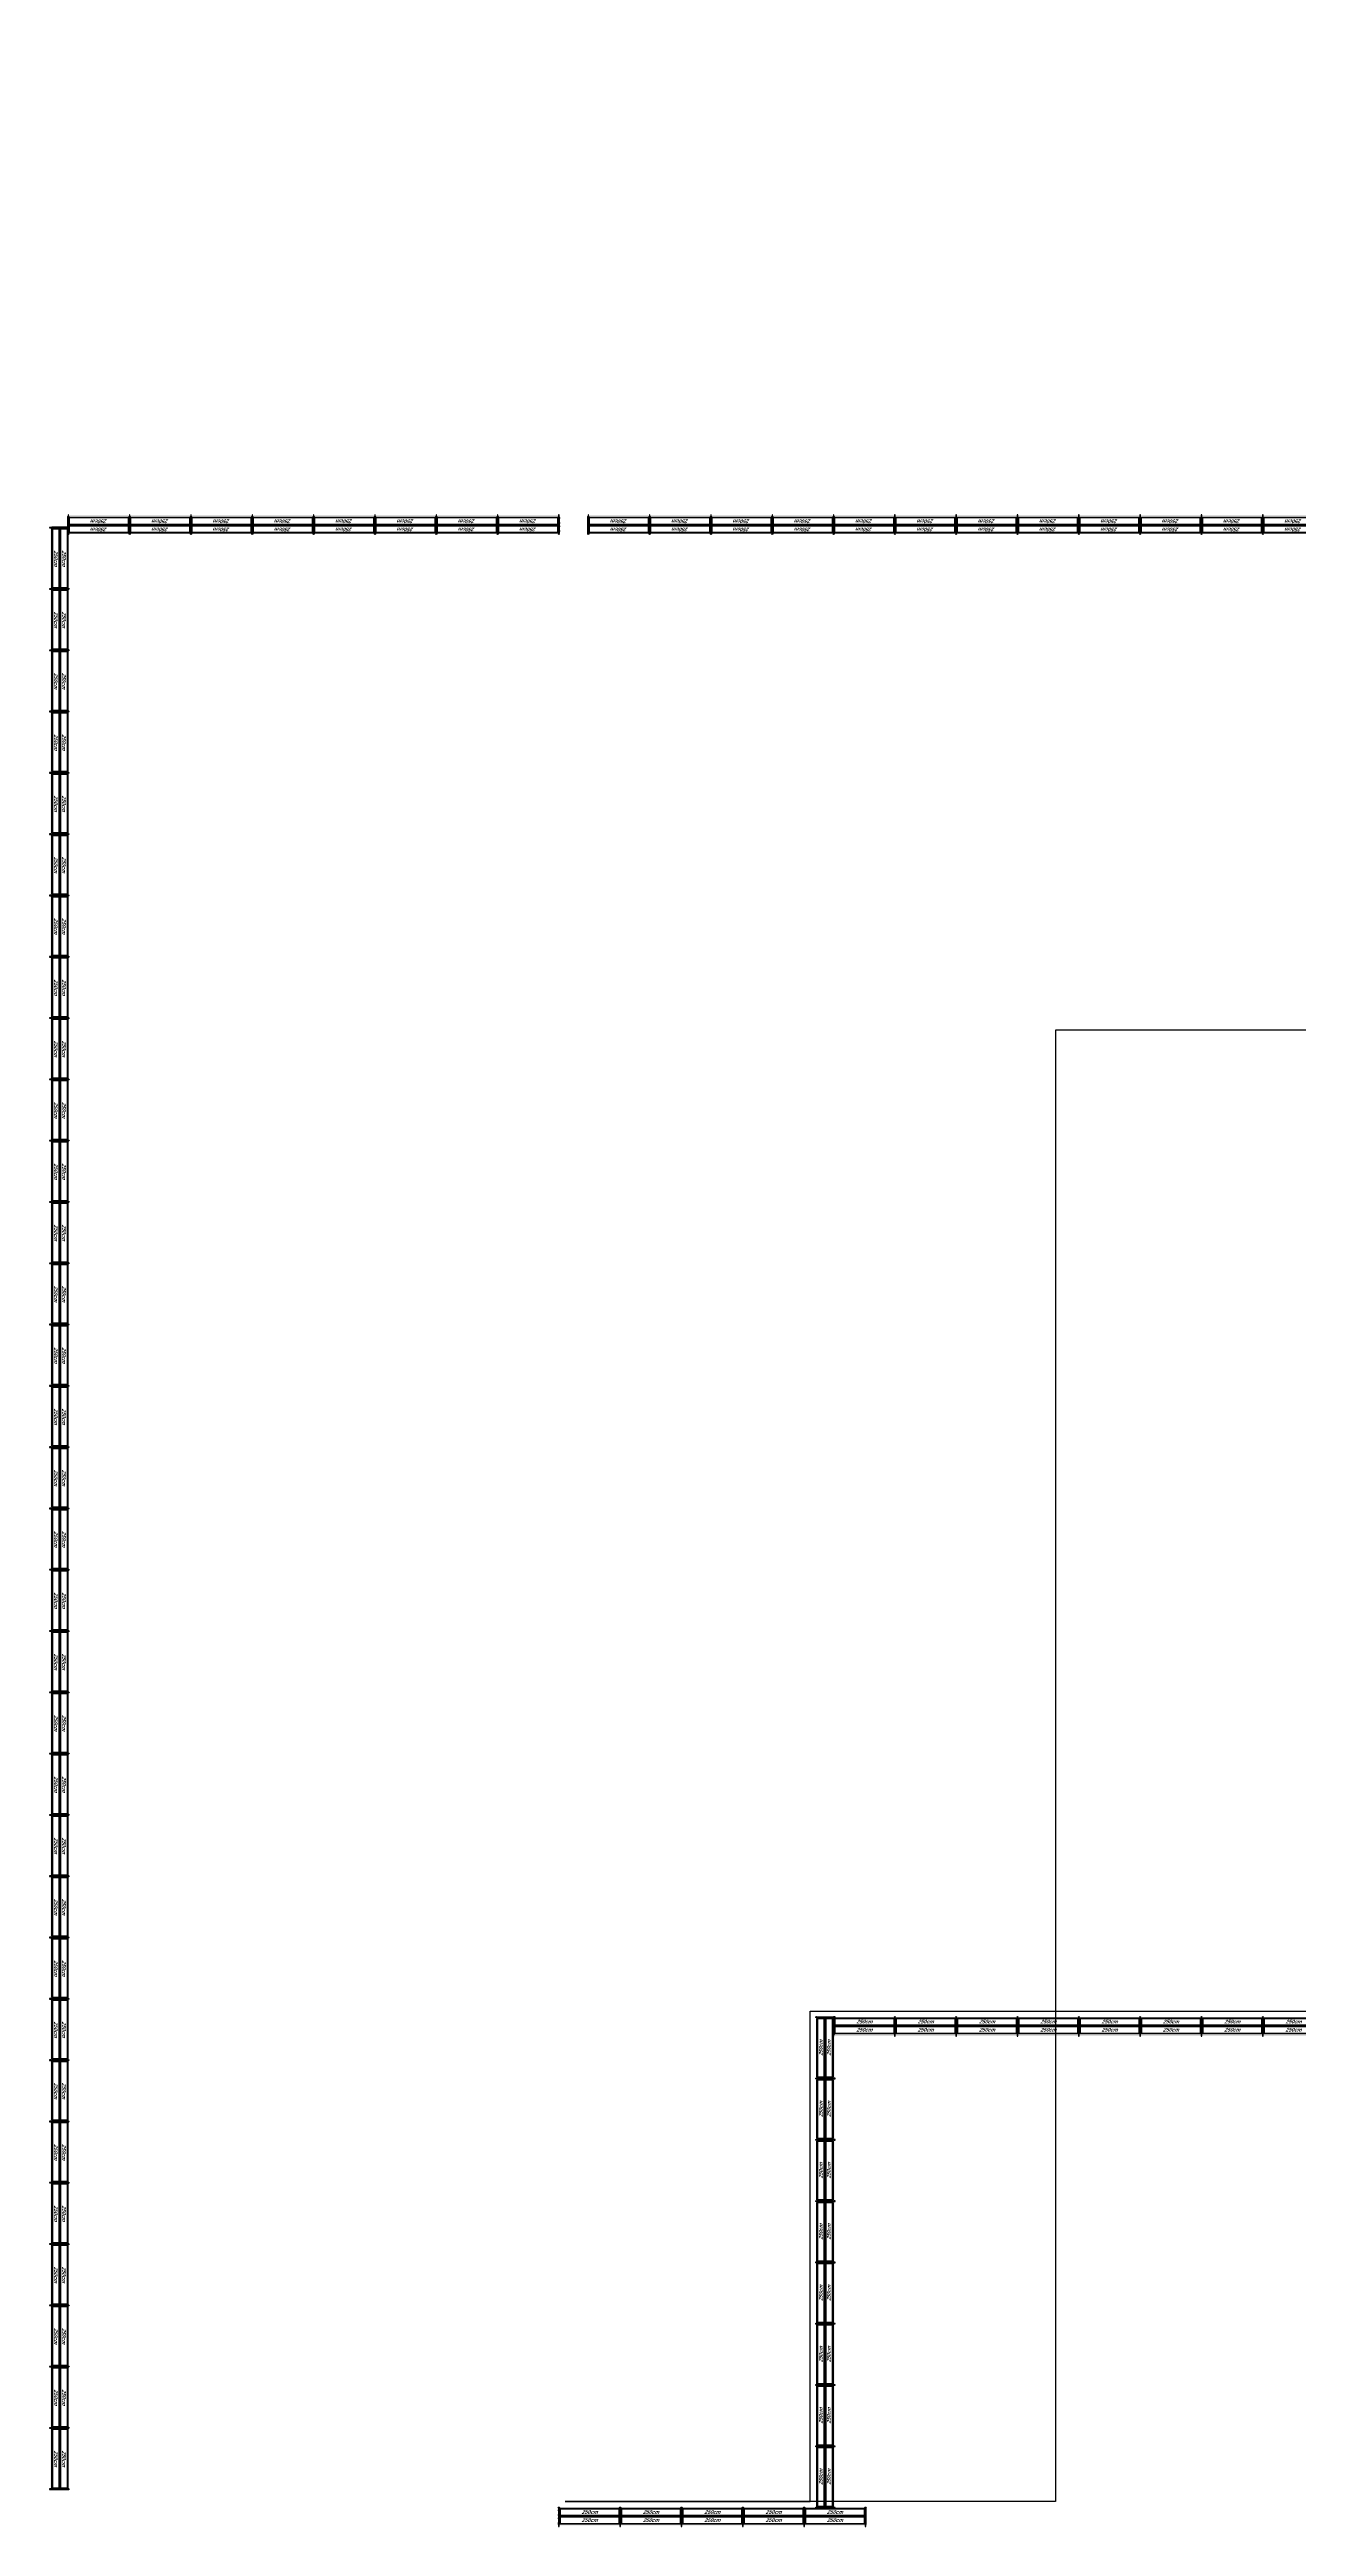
# Model space of a CAD drawing. Header units: centimetres. Extents: x -2102 to 8102, y -102 to 10102.
# Drawn here: x -2102 to 2990, y -102 to 10000 of the extents above; entities that cross this region are included whole.
import ezdxf

# ---------------------------------------------------------------- set-up
doc = ezdxf.new("R2010")
doc.units = ezdxf.units.CM
doc.styles.add('BOLD_ARIAL', font='arialbd.ttf', dxfattribs={"oblique": 25})

# ---------------------------------------------------------------- blocks, each defined once
blk = doc.blocks.new('SCAFFOLD_250cm_0')
h = blk.add_hatch(color=9)
h.dxf.hatch_style = 1
h.paths.add_polyline_path([(64, 0), (63, -3), (63, -247), (64, -250), (65, -247), (65, -3)])
h = blk.add_hatch(color=8)
h.dxf.hatch_style = 1
h.paths.add_polyline_path([(74, 0), (75, -3), (75, -247), (74, -250), (73, -247), (73, -3)])
at = {"color": 6}
for p, q in [((2, 2), (67, 2)), ((2, -2), (67, -2)), ((2, -248), (67, -248)), ((2, -252), (67, -252))]:
    blk.add_line(p, q, dxfattribs=at)
at = {"color": 4}
for points in [[(2, -5), (4, -5), (4, 2), (8, 2), (8, -5), (23, -5), (23, 2), (27, 2), (27, -5), (34, -5), (34, -245), (32, -245), (32, -252), (28, -252), (28, -245), (13, -245), (13, -252), (9, -252), (9, -245), (2, -245), (2, -5), (34, -5), (34, -245), (5, -245), (5, -5), (4, -5), (4, -245), (32, -245), (32, -5), (32, -245), (2, -245)], [(35, -5), (38, -5), (38, 2), (42, 2), (42, -5), (56, -5), (56, 2), (60, 2), (60, -5), (68, -5), (68, -245), (66, -245), (66, -252), (62, -252), (62, -245), (46, -245), (46, -252), (42, -252), (42, -245), (35, -245), (35, -5), (68, -5), (68, -245), (38, -245), (38, -5), (38, -5), (38, -245), (65, -245), (65, -5), (66, -245), (35, -245)]]:
    blk.add_lwpolyline(points, close=True, dxfattribs=at)
at = {"color": 6}
for points in [[(66, -1), (61, -1), (61, 1), (66, 1)], [(72, -1), (77, -1), (77, 1), (72, 1)], [(66, -251), (61, -251), (61, -249), (66, -249)], [(72, -251), (77, -251), (77, -249), (72, -249)]]:
    blk.add_lwpolyline(points, close=True, dxfattribs=at)
at = {"color": 1}
for centre in [(0, 0), (69, 0), (0, -250), (69, -250)]:
    blk.add_circle(centre, 2.5, dxfattribs=at)
at = {"color": 7, "char_height": 15, "attachment_point": 5, "rotation": 90, "line_spacing_factor": 1.2, "style": 'BOLD_ARIAL'}
for insert in [(18, -125), (51, -125)]:
    blk.add_mtext('250cm', dxfattribs=dict(at, insert=insert))

msp = doc.modelspace()

# ---------------------------------------------------------------- linework, layer by layer
msp.add_lwpolyline([(0, 0), (1000, 0), (1000, 2000), (6000, 2000), (6000, 4000), (8000, 4000), (8000, 10000), (7000, 10000), (7000, 8000), (4000, 8000), (4000, 6000), (2000, 6000), (2000, 0), (0, 0)], close=True)

# ---------------------------------------------------------------- block references
for p, rotation in [((-2025, 8025), 90), ((-1775, 8025), 90), ((-1525, 8025), 90), ((-1275, 8025), 90), ((-1025, 8025), 90), ((-775, 8025), 90), ((-525, 8025), 90), ((-275, 8025), 90), ((95, 8025), 90), ((345, 8025), 90), ((595, 8025), 90), ((845, 8025), 90), ((1095, 8025), 90), ((1345, 8025), 90), ((1595, 8025), 90), ((1845, 8025), 90), ((2095, 8025), 90), ((2345, 8025), 90), ((2595, 8025), 90), ((2845, 8025), 90), ((-2025, 7800), 180), ((-2025, 7550), 180), ((-2025, 7300), 180), ((-2025, 7050), 180), ((-2025, 6800), 180), ((-2025, 6550), 180), ((-2025, 6300), 180), ((-2025, 6050), 180), ((-2025, 5800), 180), ((-2025, 5550), 180), ((-2025, 5300), 180), ((-2025, 5050), 180), ((-2025, 4800), 180), ((-2025, 4550), 180), ((-2025, 4300), 180), ((-2025, 4050), 180), ((-2025, 3800), 180), ((-2025, 3550), 180), ((-2025, 3300), 180), ((-2025, 3050), 180), ((-2025, 2800), 180), ((-2025, 2550), 180), ((-2025, 2300), 180), ((-2025, 2050), 180), ((-2025, 1800), 180), ((1345, 1975), 270), ((1595, 1975), 270), ((1845, 1975), 270), ((2095, 1975), 270), ((2345, 1975), 270), ((2595, 1975), 270), ((2845, 1975), 270), ((3095, 1975), 270), ((-2025, 1550), 180), ((-2025, 1300), 180), ((-2025, 1050), 180), ((-2025, 800), 180), ((-2025, 550), 180), ((-2025, 300), 180), ((-2025, 50), 180), ((225, -25), 270), ((475, -25), 270), ((725, -25), 270), ((975, -25), 270), ((1225, -25), 270)]:
    msp.add_blockref('SCAFFOLD_250cm_0', p, dxfattribs=dict(rotation=rotation))
for p in [(1025, 1975), (1025, 1725), (1025, 1475), (1025, 1225), (1025, 975), (1025, 725), (1025, 475), (1025, 225)]:
    msp.add_blockref('SCAFFOLD_250cm_0', p)

doc.saveas('drawing.dxf')
